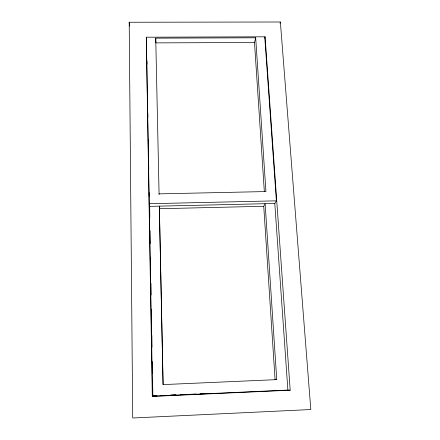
<?xml version="1.0" encoding="UTF-8"?>
<svg xmlns="http://www.w3.org/2000/svg" width="440" height="440" viewBox="0 0 440 440"><rect width="100%" height="100%" fill="white"/><g stroke="black" fill="none" stroke-linecap="round" stroke-linejoin="round"><path stroke-width="0.66" d="M264.336 191.604L254.49 42.482L255.684 37.791L155.732 38.142L159.093 194.59M264.721 38.115L265.084 36.806L146.3 37.213L152.29 396.429L290.186 390.209L265.084 36.806M279.972 23.276L280.368 22L129.19 22.253L132.721 418L310.811 409.536L280.368 22M276.744 379.627L275.072 379.671L263.742 206.283L265.133 203.709L276.744 379.627L163.086 384.604L159.335 206.146L163.086 384.604M290.186 390.209L287.881 390.066L274.797 203.484L276.375 200.833L264.77 37.081M152.29 396.429L152.889 395.918L155.628 395.797M161.101 395.549L165.891 395.334M170.681 395.115L175.472 394.9M180.95 394.653L183.002 394.559M156.959 395.775L152.84 395.962L152.752 387.679M161.079 395.588L166.573 395.34M170.693 395.153L176.181 394.906M180.301 394.724L185.796 394.477M190.597 394.257L196.091 394.009M200.211 393.822L205.706 393.575M287.881 390.066L152.592 396.171L146.355 38.093M149.121 203.726L276.375 200.833M149.407 206.377L274.797 203.484M159.467 208.72L263.742 206.283M159 193.87L265.936 191.56L255.684 37.791M254.49 42.482L155.903 42.884L155.732 38.142M129.19 22.253L129.613 26.142M146.3 37.213L146.382 38.533M149.672 205.7L149.826 217.421M150.046 230.466L150.266 243.518M150.541 257.202L150.706 269.61M150.981 283.3L151.135 295.02M151.426 309.392L151.575 321.112M151.866 335.489L152.014 347.204M152.306 361.581L152.46 373.302M146.96 60.797L147.015 64.235M147.411 87.599L147.455 90.349M147.84 113.031L147.906 117.15M148.286 139.832L148.346 143.264M148.726 165.946L148.786 169.378M149.177 192.748L149.237 196.18"/></g></svg>
